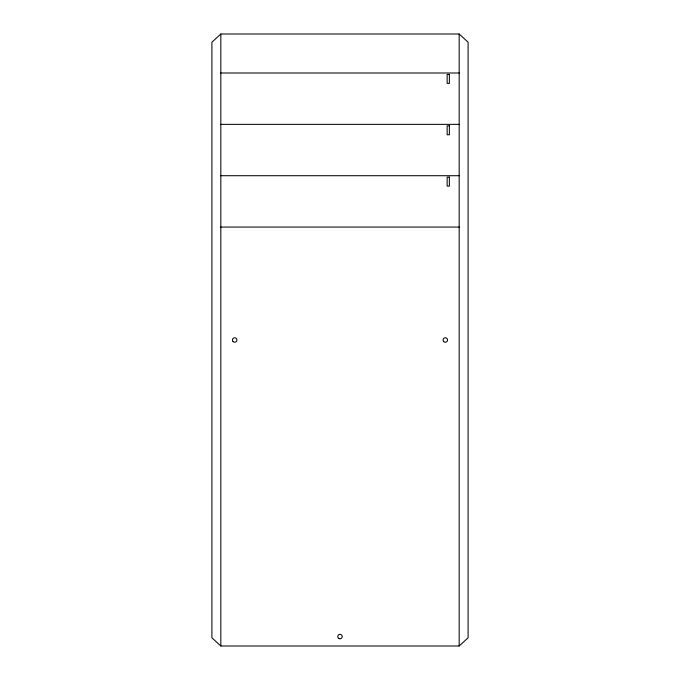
<?xml version="1.0" encoding="UTF-8"?>
<svg xmlns="http://www.w3.org/2000/svg" width="680" height="680" viewBox="0 0 680 680"><rect width="100%" height="100%" fill="white"/><g stroke="black" fill="none" stroke-linecap="round" stroke-linejoin="round"><path stroke-width="1.02" d="M220.822 34L211.905 42.203L211.905 637.798L220.822 646L459.179 646L468.095 637.798L468.095 42.203L459.179 34L220.822 34L220.822 646M220.822 72.998L459.179 72.998M220.822 124.355L459.179 124.355M220.822 175.712L459.179 175.712M220.822 227.069L459.179 227.069M459.179 34L459.179 646M449.369 74.434L447.142 74.434L447.142 83.402L449.369 83.402L449.369 74.434M449.369 125.791L447.142 125.791L447.142 134.759L449.369 134.759L449.369 125.791M449.369 177.148L447.142 177.148L447.142 186.116L449.369 186.116L449.369 177.148M338.887 638.512A2.236 2.236 0 0 0 342.236 636.573A2.236 2.236 0 0 0 338.887 634.644A2.236 2.236 0 0 0 338.887 638.512M233.096 341.581A2.236 2.236 0 0 0 236.835 340.578A2.236 2.236 0 0 0 234.107 337.841A2.236 2.236 0 0 0 233.096 341.581M443.734 341.581A2.236 2.236 0 0 0 447.474 340.578A2.236 2.236 0 0 0 444.745 337.841A2.236 2.236 0 0 0 443.734 341.581"/></g></svg>
